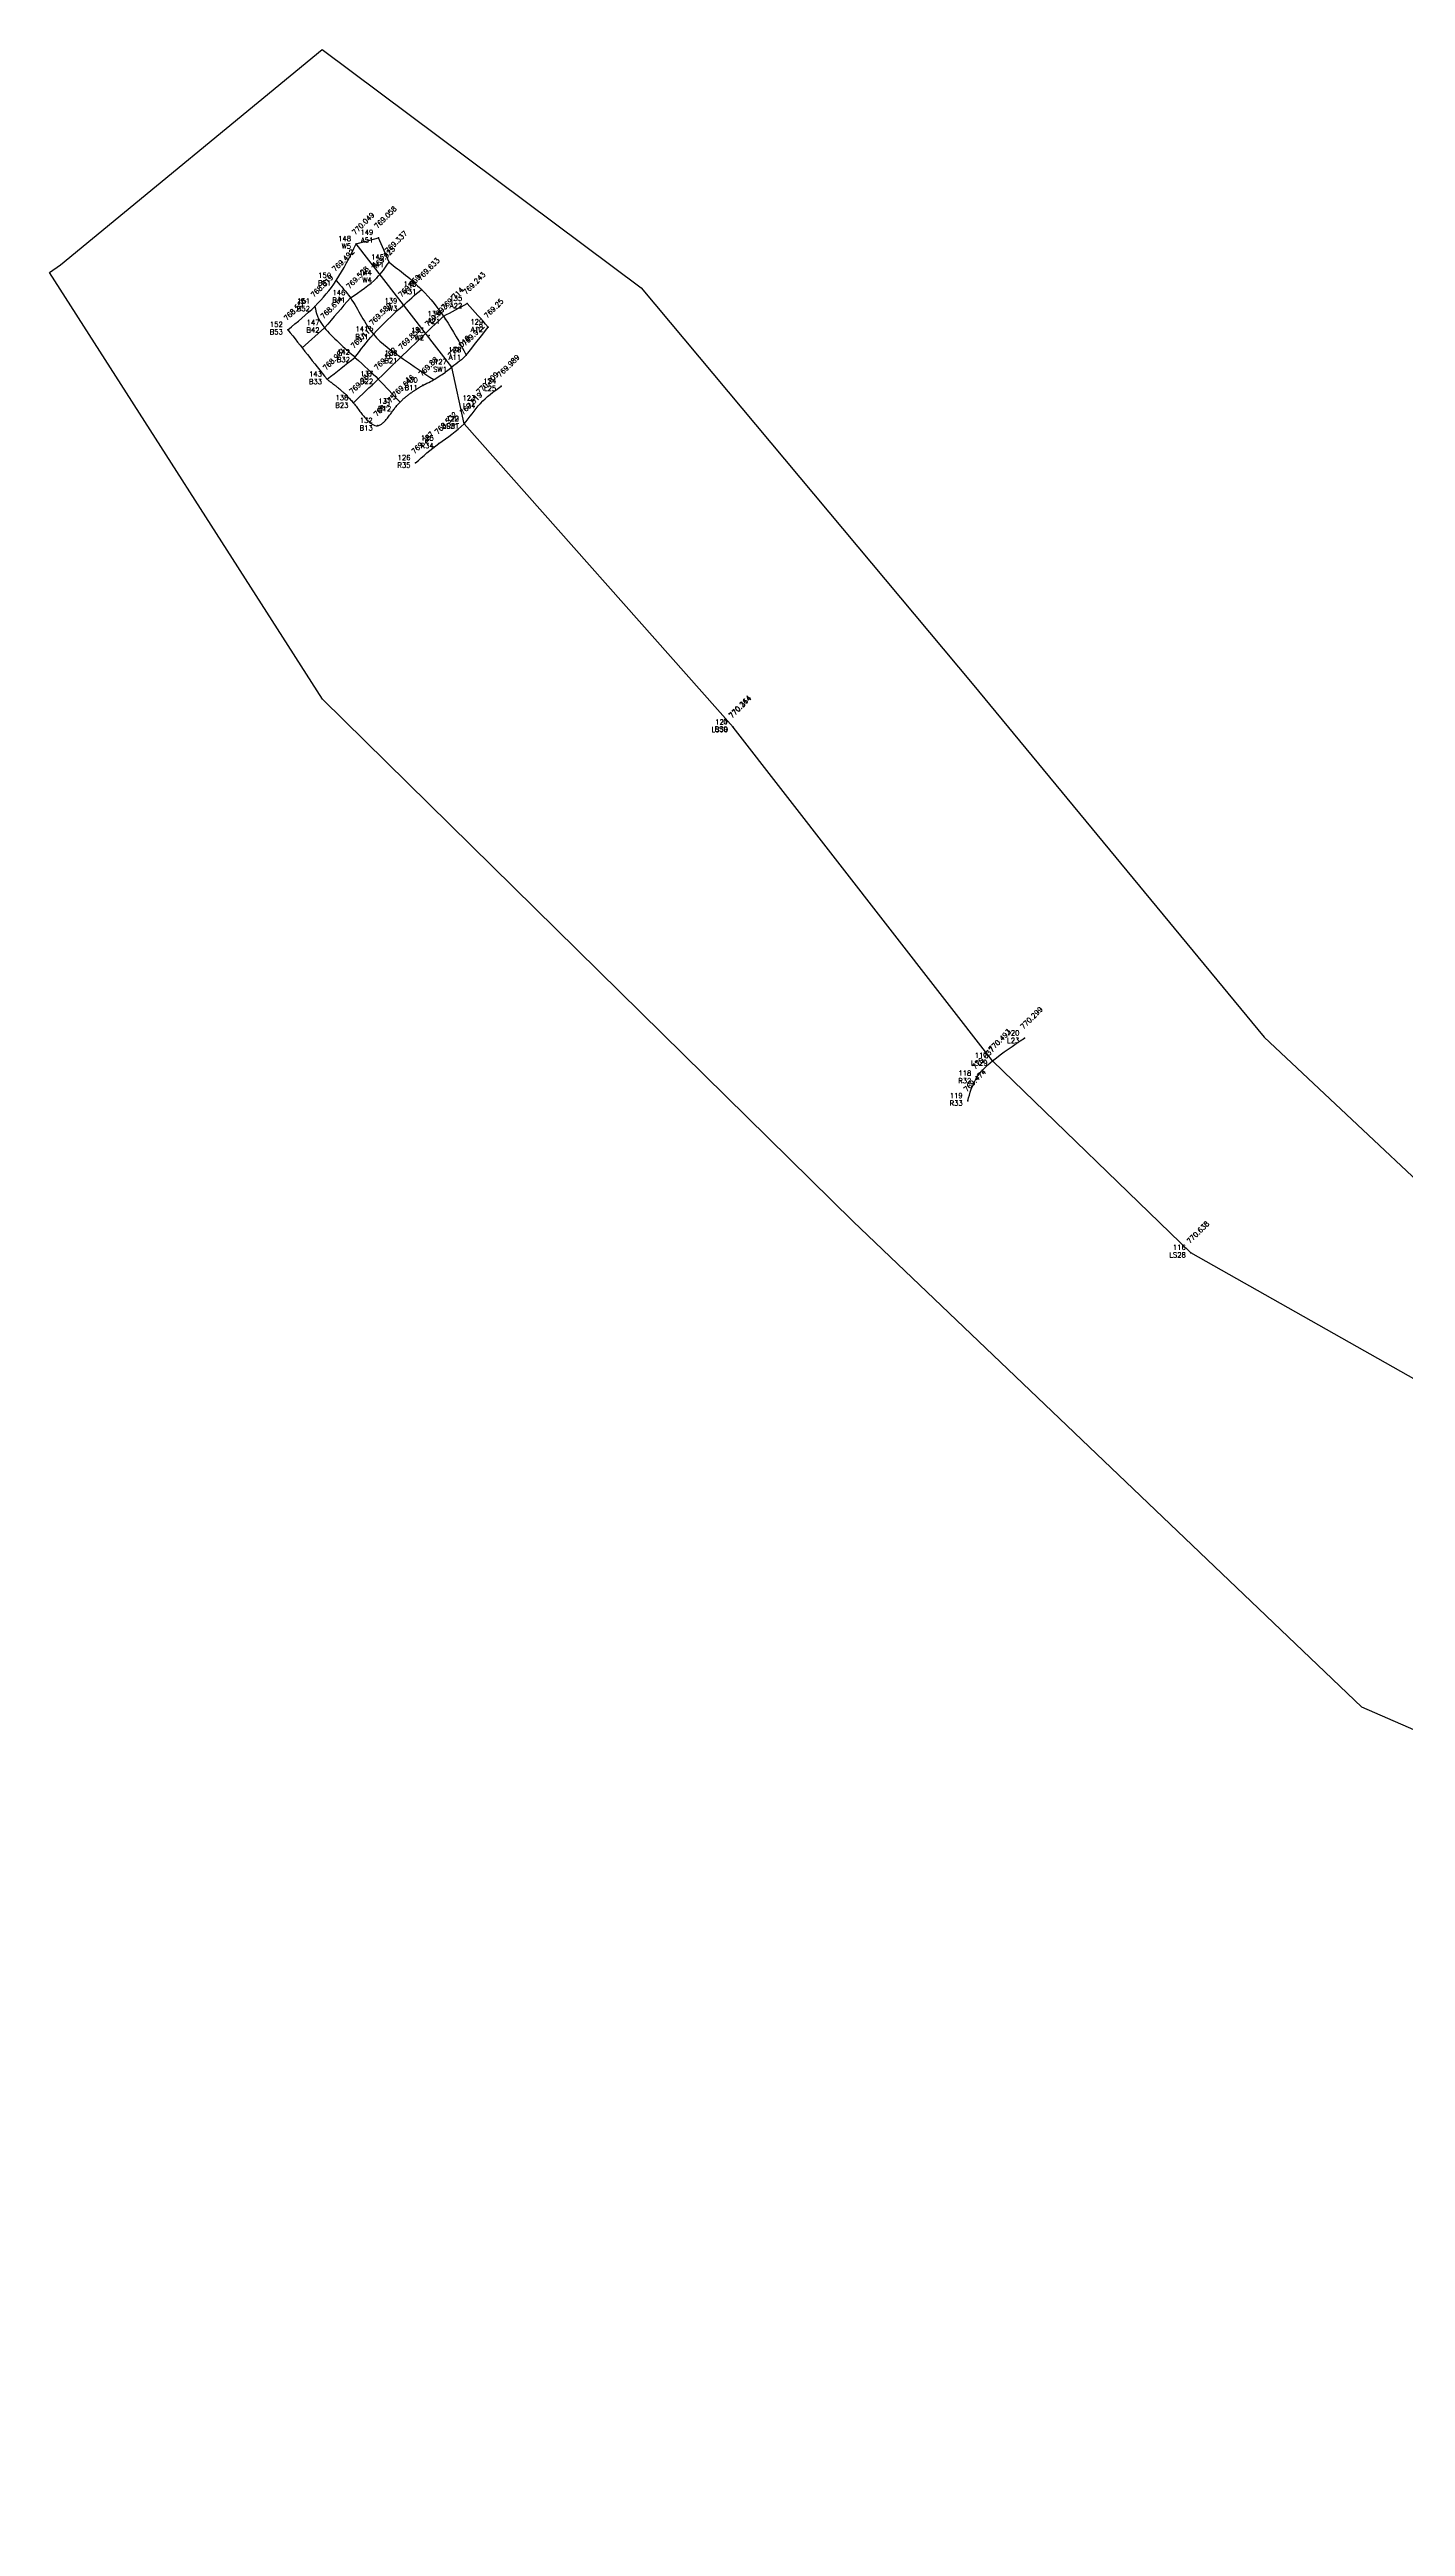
# Model space of a CAD drawing. Header units: millimetres. Extents: x 505 to 14020, y 627 to 6964.
# Drawn here: x 1607 to 1951, y 2873 to 3501 of the extents above; entities that cross this region are included whole.
import ezdxf
from ezdxf.enums import TextEntityAlignment as Align

# ---------------------------------------------------------------- set-up
doc = ezdxf.new("R2010")
doc.units = ezdxf.units.MM
for name, color, linetype in [('Boundary', 6, 'Continuous'), ('Points', 7, 'Continuous'), ('Points-ELV', 6, 'Continuous'), ('Points-NUM', 4, 'Continuous'), ('Points-TXT', 3, 'Continuous')]:
    doc.layers.add(name, color=color, linetype=linetype)
doc.styles.add('romans', font='romans.shx')

# ---------------------------------------------------------------- blocks, each defined once
blk = doc.blocks.new('POINTS')
at = {"layer": 'Points'}
blk.add_line((0, 0), (0, 0), dxfattribs=at)
blk.add_point((0, 0), dxfattribs=at)
at = {"layer": 'Points-ELV', "style": 'romans'}
blk.add_attdef('ELEV', text='', height=1, rotation=45, dxfattribs=at).set_placement((0, 0), align=Align.BOTTOM_LEFT)
at = {"layer": 'Points-NUM', "style": 'romans'}
blk.add_attdef('PTNUM', text='', height=1, dxfattribs=at).set_placement((0, 0), align=Align.BOTTOM_RIGHT)
at = {"layer": 'Points-TXT', "style": 'romans'}
blk.add_attdef('DESC', text='', height=1, dxfattribs=at).set_placement((0, 0), align=Align.BOTTOM_RIGHT)

msp = doc.modelspace()

# ---------------------------------------------------------------- linework, layer by layer
for p, q in [((1684.648, 3451.762, 776.525), (1690.282, 3453.33, -3153.612)), ((1676.64, 3430.482, -3153.612), (1670.975, 3425.396, -3153.612))]:
    msp.add_line(p, q)
at = {"elevation": 774.157}
msp.add_lwpolyline([(2340.613, 2689.548), (2275.285, 2810.481), (2231.204, 2909.811), (2156.515, 3018.975), (2081.005, 3078.883), (1985.78, 3145.323), (1896.255, 3196.008), (1846.003, 3244.678), (1780.216, 3329.216), (1711.994, 3406.14), (1708.947, 3420.533), (1684.648, 3451.762)], dxfattribs=at)
for points in [[(1667.341, 3430.005, 768.915), (1674.216, 3435.92, 770.247), (1679.585, 3442.443, 773.682), (1684.648, 3451.762, 776.525)], [(1692.988, 3447.087, 772.891), (1690.282, 3453.33, -3153.612)], [(1683.204, 3438.079, 773.866), (1689.905, 3443.152, 775.892), (1692.988, 3447.087, 772.891)], [(1674.216, 3435.92, 770.247), (1676.64, 3430.482, -3153.612), (1684.355, 3422.986, 771.773), (1690.254, 3417.492, -3153.612)], [(1683.204, 3438.079, 773.866), (1676.64, 3430.482, -3153.612)], [(1684.355, 3422.986, 771.773), (1689.027, 3428.826, 774.177), (1696.382, 3435.976, 775.555), (1701.19, 3440.228, 774.402)], [(1706.777, 3433.427, -3153.355), (1712.822, 3436.629, -3153.612)], [(1718.145, 3430.654, 772.447), (1712.822, 3436.629, -3153.612)], [(1667.341, 3430.005, 768.915), (1677.264, 3417.42, -3153.612)], [(1712.566, 3423.585, 775.877), (1718.145, 3430.654, 772.447)], [(1677.264, 3417.42, -3153.612), (1684.355, 3422.986, 771.773)], [(1699.71, 3396.234, 772.636), (1705.604, 3401.179, 773.886), (1711.994, 3406.14, 775.351), (1716.144, 3411.315, 776.831), (1721.436, 3415.674, 776.218)], [(1839.68, 3234.491, 773.59), (1841.864, 3240.181, 776.463), (1846.003, 3244.678, 778.791), (1854.062, 3250.374, 777.801)]]:
    msp.add_spline(points, degree=3)
for points, knots in [([(1679.585, 3442.443, 773.682), (1680.851, 3441.036, 773.755), (1684.556, 3436.915, 773.97), (1688.012, 3428.469, 773.818), (1696.389, 3422.746, 775.547), (1701.69, 3419.125, 776.594), (1704.315, 3417.332, 777.101)], [0, 0, 0, 0, 1.1113064, 3.2543349, 5.1493797, 7.0215276, 7.0215276, 7.0215276, 7.0215276]), ([(1692.988, 3447.087, 772.891), (1695.817, 3444.929, 773.513), (1701.196, 3440.825, 774.667), (1707.688, 3432.591, 774.62), (1710.888, 3426.682, 775.444), (1712.566, 3423.585, 775.877)], [769.3381551, 769.3381551, 769.3381551, 769.3381551, 771.4539058, 773.3442738, 775.4276105, 775.4276105, 775.4276105, 775.4276105]), ([(1683.962, 3411.425, -3153.612), (1686.062, 3413.45, -3153.615), (1693.737, 3420.851, -3153.627), (1701.318, 3428.162, -3153.509), (1706.777, 3433.427, -3153.355)], [0, 0, 0, 0, 1.7125341, 6.2604009, 6.2604009, 6.2604009, 6.2604009])]:
    msp.add_open_spline(points, degree=3, knots=knots)
for points in [[(1712.566, 3423.585, 775.877), (1711.546, 3422.497, 776.268), (1710.246, 3421.515, 776.32), (1708.947, 3420.533, 776.372)], [(1690.254, 3417.492, -3153.612), (1692.093, 3415.537, -2682.919), (1693.933, 3413.582, -2212.227), (1695.773, 3411.627, -1741.534)]]:
    msp.add_open_spline(points, degree=3)
msp.add_rational_spline([(1677.264, 3417.42, -3153.612), (1679.494, 3415.78, -3153.612), (1683.817, 3412.603, -3153.612), (1689.855, 3402.577, -3153.612), (1695.056, 3411.956, -3153.612), (1699.209, 3414.486, -3153.612), (1701.528, 3415.898, -3153.612), (1704.194, 3417.118, -3153.612), (1706.681, 3418.671, -3153.612), (1708.947, 3420.533, -3153.612)], [1, 1, 1, 1, 1, 1, 1, 0.994440842266, 0.994440842266, 1], degree=3, knots=[0, 0, 0, 0, 1.7612869, 3.4127892, 4.741415, 6.4209172, 6.4209172, 6.4209172, 6.6793796, 6.6793796, 6.6793796, 6.6793796])
at = {"layer": 'Boundary'}
msp.add_line((1606.928, 3444.504, -3153.612), (1609.741, 3446.469, -3153.612), dxfattribs=at)
for points in [[(1609.741, 3446.469, -3153.612), (1676.03, 3501.026, -3153.612), (1756.941, 3440.624, -3153.612), (1840.777, 3340.279, -3153.612), (1914.864, 3250.65, -3153.612), (1980.178, 3189.273, -3153.612), (2030.87, 3157.124, -3153.612), (2118.605, 3103.541, -3153.612), (2228.837, 3021.461, -3153.612), (2297.076, 2884.095, -3153.612)], [(2407.697, 2399.078, -3153.612), (2250.715, 2708.174, -3153.612), (2144.315, 2942.464, -3153.612), (2046.832, 3034.041, -3153.612), (1939.6, 3080.804, -3153.612), (1810.668, 3203.87, -3153.612), (1676.141, 3336.365, -3153.612), (1606.928, 3444.504, -3153.612)]]:
    msp.add_polyline3d(points, dxfattribs=at)

# ---------------------------------------------------------------- block references
at = {"layer": 'Points', "linetype": 'Continuous'}
ref = msp.add_blockref('POINTS', (1690.282, 3453.33, -3153.612), dxfattribs=dict(at, xscale=5.103748448430278, yscale=5.103748448430278, zscale=5.103748448430278))
ref.add_attrib('PTNUM', '149', dxfattribs={"layer": 'Points-NUM', "height": 1.2759, "style": 'romans'}).set_placement((1689.006, 3453.649, -3153.612), align=Align.BOTTOM_RIGHT)
ref.add_attrib('DESC', 'A51', dxfattribs={"layer": 'Points-TXT', "height": 1.2759, "style": 'romans'}).set_placement((1689.006, 3451.736, -3153.612), align=Align.BOTTOM_RIGHT)
ref.add_attrib('ELEV', '769.058', dxfattribs={"layer": 'Points-ELV', "height": 1.2759, "rotation": 45, "style": 'romans'}).set_placement((1690.282, 3455.244, -3153.612), align=Align.BOTTOM_LEFT)
ref = msp.add_blockref('POINTS', (1684.648, 3451.762, 776.525), dxfattribs=dict(at, xscale=5.103748448430278, yscale=5.103748448430278, zscale=5.103748448430278))
ref.add_attrib('PTNUM', '148', dxfattribs={"layer": 'Points-NUM', "height": 1.2759, "style": 'romans'}).set_placement((1683.372, 3452.081, 776.525), align=Align.BOTTOM_RIGHT)
ref.add_attrib('DESC', 'W5', dxfattribs={"layer": 'Points-TXT', "height": 1.2759, "style": 'romans'}).set_placement((1683.372, 3450.167, 776.525), align=Align.BOTTOM_RIGHT)
ref.add_attrib('ELEV', '770.049', dxfattribs={"layer": 'Points-ELV', "height": 1.2759, "rotation": 45, "style": 'romans'}).set_placement((1684.648, 3453.676, 776.525), align=Align.BOTTOM_LEFT)
ref = msp.add_blockref('POINTS', (1692.988, 3447.087, 772.891), dxfattribs=dict(at, xscale=5.103748448430278, yscale=5.103748448430278, zscale=5.103748448430278))
ref.add_attrib('PTNUM', '145', dxfattribs={"layer": 'Points-NUM', "height": 1.2759, "style": 'romans'}).set_placement((1691.712, 3447.406, 772.891), align=Align.BOTTOM_RIGHT)
ref.add_attrib('DESC', 'A41', dxfattribs={"layer": 'Points-TXT', "height": 1.2759, "style": 'romans'}).set_placement((1691.712, 3445.492, 772.891), align=Align.BOTTOM_RIGHT)
ref.add_attrib('ELEV', '769.337', dxfattribs={"layer": 'Points-ELV', "height": 1.2759, "rotation": 45, "style": 'romans'}).set_placement((1692.988, 3449.001, 772.891), align=Align.BOTTOM_LEFT)
ref = msp.add_blockref('POINTS', (1679.585, 3442.443, 773.682), dxfattribs=dict(at, xscale=5.103748448430278, yscale=5.103748448430278, zscale=5.103748448430278))
ref.add_attrib('PTNUM', '150', dxfattribs={"layer": 'Points-NUM', "height": 1.2759, "style": 'romans'}).set_placement((1678.31, 3442.762, 773.682), align=Align.BOTTOM_RIGHT)
ref.add_attrib('DESC', 'B51', dxfattribs={"layer": 'Points-TXT', "height": 1.2759, "style": 'romans'}).set_placement((1678.31, 3440.848, 773.682), align=Align.BOTTOM_RIGHT)
ref.add_attrib('ELEV', '769.492', dxfattribs={"layer": 'Points-ELV', "height": 1.2759, "rotation": 45, "style": 'romans'}).set_placement((1679.585, 3444.357, 773.682), align=Align.BOTTOM_LEFT)
ref = msp.add_blockref('POINTS', (1689.905, 3443.152, 775.892), dxfattribs=dict(at, xscale=5.103748448430278, yscale=5.103748448430278, zscale=5.103748448430278))
ref.add_attrib('PTNUM', '144', dxfattribs={"layer": 'Points-NUM', "height": 1.2759, "style": 'romans'}).set_placement((1688.629, 3443.471, 775.892), align=Align.BOTTOM_RIGHT)
ref.add_attrib('DESC', 'W4', dxfattribs={"layer": 'Points-TXT', "height": 1.2759, "style": 'romans'}).set_placement((1688.629, 3441.557, 775.892), align=Align.BOTTOM_RIGHT)
ref.add_attrib('ELEV', '769.925', dxfattribs={"layer": 'Points-ELV', "height": 1.2759, "rotation": 45, "style": 'romans'}).set_placement((1689.905, 3445.066, 775.892), align=Align.BOTTOM_LEFT)
ref = msp.add_blockref('POINTS', (1701.19, 3440.228, 774.402), dxfattribs=dict(at, xscale=5.103748448430278, yscale=5.103748448430278, zscale=5.103748448430278))
ref.add_attrib('PTNUM', '140', dxfattribs={"layer": 'Points-NUM', "height": 1.2759, "style": 'romans'}).set_placement((1699.914, 3440.547, 774.402), align=Align.BOTTOM_RIGHT)
ref.add_attrib('DESC', 'A31', dxfattribs={"layer": 'Points-TXT', "height": 1.2759, "style": 'romans'}).set_placement((1699.914, 3438.633, 774.402), align=Align.BOTTOM_RIGHT)
ref.add_attrib('ELEV', '769.633', dxfattribs={"layer": 'Points-ELV', "height": 1.2759, "rotation": 45, "style": 'romans'}).set_placement((1701.19, 3442.142, 774.402), align=Align.BOTTOM_LEFT)
ref = msp.add_blockref('POINTS', (1674.216, 3435.92, 770.247), dxfattribs=dict(at, xscale=5.103748448430278, yscale=5.103748448430278, zscale=5.103748448430278))
ref.add_attrib('PTNUM', '151', dxfattribs={"layer": 'Points-NUM', "height": 1.2759, "style": 'romans'}).set_placement((1672.94, 3436.239, 770.247), align=Align.BOTTOM_RIGHT)
ref.add_attrib('DESC', 'B52', dxfattribs={"layer": 'Points-TXT', "height": 1.2759, "style": 'romans'}).set_placement((1672.94, 3434.325, 770.247), align=Align.BOTTOM_RIGHT)
ref.add_attrib('ELEV', '768.819', dxfattribs={"layer": 'Points-ELV', "height": 1.2759, "rotation": 45, "style": 'romans'}).set_placement((1674.216, 3437.834, 770.247), align=Align.BOTTOM_LEFT)
ref = msp.add_blockref('POINTS', (1683.204, 3438.079, 773.866), dxfattribs=dict(at, xscale=5.103748448430278, yscale=5.103748448430278, zscale=5.103748448430278))
ref.add_attrib('PTNUM', '146', dxfattribs={"layer": 'Points-NUM', "height": 1.2759, "style": 'romans'}).set_placement((1681.928, 3438.398, 773.866), align=Align.BOTTOM_RIGHT)
ref.add_attrib('DESC', 'B41', dxfattribs={"layer": 'Points-TXT', "height": 1.2759, "style": 'romans'}).set_placement((1681.928, 3436.484, 773.866), align=Align.BOTTOM_RIGHT)
ref.add_attrib('ELEV', '769.528', dxfattribs={"layer": 'Points-ELV', "height": 1.2759, "rotation": 45, "style": 'romans'}).set_placement((1683.204, 3439.993, 773.866), align=Align.BOTTOM_LEFT)
ref = msp.add_blockref('POINTS', (1696.382, 3435.976, 775.555), dxfattribs=dict(at, xscale=5.103748448430278, yscale=5.103748448430278, zscale=5.103748448430278))
ref.add_attrib('PTNUM', '139', dxfattribs={"layer": 'Points-NUM', "height": 1.2759, "style": 'romans'}).set_placement((1695.106, 3436.295, 775.555), align=Align.BOTTOM_RIGHT)
ref.add_attrib('DESC', 'W3', dxfattribs={"layer": 'Points-TXT', "height": 1.2759, "style": 'romans'}).set_placement((1695.106, 3434.382, 775.555), align=Align.BOTTOM_RIGHT)
ref.add_attrib('ELEV', '769.859', dxfattribs={"layer": 'Points-ELV', "height": 1.2759, "rotation": 45, "style": 'romans'}).set_placement((1696.382, 3437.89, 775.555), align=Align.BOTTOM_LEFT)
ref = msp.add_blockref('POINTS', (1712.822, 3436.629, -3153.612), dxfattribs=dict(at, xscale=5.103748448430278, yscale=5.103748448430278, zscale=5.103748448430278))
ref.add_attrib('PTNUM', '135', dxfattribs={"layer": 'Points-NUM', "height": 1.2759, "style": 'romans'}).set_placement((1711.546, 3436.948, -3153.612), align=Align.BOTTOM_RIGHT)
ref.add_attrib('DESC', 'A22', dxfattribs={"layer": 'Points-TXT', "height": 1.2759, "style": 'romans'}).set_placement((1711.546, 3435.034, -3153.612), align=Align.BOTTOM_RIGHT)
ref.add_attrib('ELEV', '769.243', dxfattribs={"layer": 'Points-ELV', "height": 1.2759, "rotation": 45, "style": 'romans'}).set_placement((1712.822, 3438.543, -3153.612), align=Align.BOTTOM_LEFT)
ref = msp.add_blockref('POINTS', (1667.341, 3430.005, 768.915), dxfattribs=dict(at, xscale=5.103748448430278, yscale=5.103748448430278, zscale=5.103748448430278))
ref.add_attrib('PTNUM', '152', dxfattribs={"layer": 'Points-NUM', "height": 1.2759, "style": 'romans'}).set_placement((1666.065, 3430.324, 768.915), align=Align.BOTTOM_RIGHT)
ref.add_attrib('DESC', 'B53', dxfattribs={"layer": 'Points-TXT', "height": 1.2759, "style": 'romans'}).set_placement((1666.065, 3428.41, 768.915), align=Align.BOTTOM_RIGHT)
ref.add_attrib('ELEV', '768.558', dxfattribs={"layer": 'Points-ELV', "height": 1.2759, "rotation": 45, "style": 'romans'}).set_placement((1667.341, 3431.919, 768.915), align=Align.BOTTOM_LEFT)
ref = msp.add_blockref('POINTS', (1676.64, 3430.482, -3153.612), dxfattribs=dict(at, xscale=5.103748448430278, yscale=5.103748448430278, zscale=5.103748448430278))
ref.add_attrib('PTNUM', '147', dxfattribs={"layer": 'Points-NUM', "height": 1.2759, "style": 'romans'}).set_placement((1675.364, 3430.801, -3153.612), align=Align.BOTTOM_RIGHT)
ref.add_attrib('DESC', 'B42', dxfattribs={"layer": 'Points-TXT', "height": 1.2759, "style": 'romans'}).set_placement((1675.364, 3428.887, -3153.612), align=Align.BOTTOM_RIGHT)
ref.add_attrib('ELEV', '768.614', dxfattribs={"layer": 'Points-ELV', "height": 1.2759, "rotation": 45, "style": 'romans'}).set_placement((1676.64, 3432.396, -3153.612), align=Align.BOTTOM_LEFT)
ref = msp.add_blockref('POINTS', (1689.027, 3428.826, 774.177), dxfattribs=dict(at, xscale=5.103748448430278, yscale=5.103748448430278, zscale=5.103748448430278))
ref.add_attrib('PTNUM', '141', dxfattribs={"layer": 'Points-NUM', "height": 1.2759, "style": 'romans'}).set_placement((1687.751, 3429.145, 774.177), align=Align.BOTTOM_RIGHT)
ref.add_attrib('DESC', 'B31', dxfattribs={"layer": 'Points-TXT', "height": 1.2759, "style": 'romans'}).set_placement((1687.751, 3427.231, 774.177), align=Align.BOTTOM_RIGHT)
ref.add_attrib('ELEV', '769.589', dxfattribs={"layer": 'Points-ELV', "height": 1.2759, "rotation": 45, "style": 'romans'}).set_placement((1689.027, 3430.74, 774.177), align=Align.BOTTOM_LEFT)
ref = msp.add_blockref('POINTS', (1703.139, 3428.52, 776.239), dxfattribs=dict(at, xscale=5.103748448430278, yscale=5.103748448430278, zscale=5.103748448430278))
ref.add_attrib('PTNUM', '133', dxfattribs={"layer": 'Points-NUM', "height": 1.2759, "style": 'romans'}).set_placement((1701.863, 3428.839, 776.239), align=Align.BOTTOM_RIGHT)
ref.add_attrib('DESC', 'W2', dxfattribs={"layer": 'Points-TXT', "height": 1.2759, "style": 'romans'}).set_placement((1701.863, 3426.925, 776.239), align=Align.BOTTOM_RIGHT)
ref.add_attrib('ELEV', '769.993', dxfattribs={"layer": 'Points-ELV', "height": 1.2759, "rotation": 45, "style": 'romans'}).set_placement((1703.139, 3430.434, 776.239), align=Align.BOTTOM_LEFT)
ref = msp.add_blockref('POINTS', (1707.248, 3432.731, 774.815), dxfattribs=dict(at, xscale=5.103748448430278, yscale=5.103748448430278, zscale=5.103748448430278))
ref.add_attrib('PTNUM', '134', dxfattribs={"layer": 'Points-NUM', "height": 1.2759, "style": 'romans'}).set_placement((1705.972, 3433.049, 774.815), align=Align.BOTTOM_RIGHT)
ref.add_attrib('DESC', 'A21', dxfattribs={"layer": 'Points-TXT', "height": 1.2759, "style": 'romans'}).set_placement((1705.972, 3431.136, 774.815), align=Align.BOTTOM_RIGHT)
ref.add_attrib('ELEV', '769.714', dxfattribs={"layer": 'Points-ELV', "height": 1.2759, "rotation": 45, "style": 'romans'}).set_placement((1707.248, 3434.644, 774.815), align=Align.BOTTOM_LEFT)
ref = msp.add_blockref('POINTS', (1718.145, 3430.654, 772.447), dxfattribs=dict(at, xscale=5.103748448430278, yscale=5.103748448430278, zscale=5.103748448430278))
ref.add_attrib('PTNUM', '129', dxfattribs={"layer": 'Points-NUM', "height": 1.2759, "style": 'romans'}).set_placement((1716.869, 3430.973, 772.447), align=Align.BOTTOM_RIGHT)
ref.add_attrib('DESC', 'A12', dxfattribs={"layer": 'Points-TXT', "height": 1.2759, "style": 'romans'}).set_placement((1716.869, 3429.059, 772.447), align=Align.BOTTOM_RIGHT)
ref.add_attrib('ELEV', '769.25', dxfattribs={"layer": 'Points-ELV', "height": 1.2759, "rotation": 45, "style": 'romans'}).set_placement((1718.145, 3432.568, 772.447), align=Align.BOTTOM_LEFT)
ref = msp.add_blockref('POINTS', (1684.355, 3422.986, 771.773), dxfattribs=dict(at, xscale=5.103748448430278, yscale=5.103748448430278, zscale=5.103748448430278))
ref.add_attrib('PTNUM', '142', dxfattribs={"layer": 'Points-NUM', "height": 1.2759, "style": 'romans'}).set_placement((1683.079, 3423.304, 771.773), align=Align.BOTTOM_RIGHT)
ref.add_attrib('DESC', 'B32', dxfattribs={"layer": 'Points-TXT', "height": 1.2759, "style": 'romans'}).set_placement((1683.079, 3421.391, 771.773), align=Align.BOTTOM_RIGHT)
ref.add_attrib('ELEV', '769.118', dxfattribs={"layer": 'Points-ELV', "height": 1.2759, "rotation": 45, "style": 'romans'}).set_placement((1684.355, 3424.899, 771.773), align=Align.BOTTOM_LEFT)
ref = msp.add_blockref('POINTS', (1696.412, 3422.731, 775.54), dxfattribs=dict(at, xscale=5.103748448430278, yscale=5.103748448430278, zscale=5.103748448430278))
ref.add_attrib('PTNUM', '136', dxfattribs={"layer": 'Points-NUM', "height": 1.2759, "style": 'romans'}).set_placement((1695.136, 3423.05, 775.54), align=Align.BOTTOM_RIGHT)
ref.add_attrib('DESC', 'B21', dxfattribs={"layer": 'Points-TXT', "height": 1.2759, "style": 'romans'}).set_placement((1695.136, 3421.136, 775.54), align=Align.BOTTOM_RIGHT)
ref.add_attrib('ELEV', '769.856', dxfattribs={"layer": 'Points-ELV', "height": 1.2759, "rotation": 45, "style": 'romans'}).set_placement((1696.412, 3424.645, 775.54), align=Align.BOTTOM_LEFT)
ref = msp.add_blockref('POINTS', (1712.566, 3423.585, 775.877), dxfattribs=dict(at, xscale=5.103748448430278, yscale=5.103748448430278, zscale=5.103748448430278))
ref.add_attrib('PTNUM', '128', dxfattribs={"layer": 'Points-NUM', "height": 1.2759, "style": 'romans'}).set_placement((1711.29, 3423.904, 775.877), align=Align.BOTTOM_RIGHT)
ref.add_attrib('DESC', 'A11', dxfattribs={"layer": 'Points-TXT', "height": 1.2759, "style": 'romans'}).set_placement((1711.29, 3421.99, 775.877), align=Align.BOTTOM_RIGHT)
ref.add_attrib('ELEV', '769.922', dxfattribs={"layer": 'Points-ELV', "height": 1.2759, "rotation": 45, "style": 'romans'}).set_placement((1712.566, 3425.498, 775.877), align=Align.BOTTOM_LEFT)
ref = msp.add_blockref('POINTS', (1677.264, 3417.42, -3153.612), dxfattribs=dict(at, xscale=5.103748448430278, yscale=5.103748448430278, zscale=5.103748448430278))
ref.add_attrib('PTNUM', '143', dxfattribs={"layer": 'Points-NUM', "height": 1.2759, "style": 'romans'}).set_placement((1675.988, 3417.739, -3153.612), align=Align.BOTTOM_RIGHT)
ref.add_attrib('DESC', 'B33', dxfattribs={"layer": 'Points-TXT', "height": 1.2759, "style": 'romans'}).set_placement((1675.988, 3415.825, -3153.612), align=Align.BOTTOM_RIGHT)
ref.add_attrib('ELEV', '768.901', dxfattribs={"layer": 'Points-ELV', "height": 1.2759, "rotation": 45, "style": 'romans'}).set_placement((1677.264, 3419.334, -3153.612), align=Align.BOTTOM_LEFT)
ref = msp.add_blockref('POINTS', (1690.254, 3417.492, -3153.612), dxfattribs=dict(at, xscale=5.103748448430278, yscale=5.103748448430278, zscale=5.103748448430278))
ref.add_attrib('PTNUM', '137', dxfattribs={"layer": 'Points-NUM', "height": 1.2759, "style": 'romans'}).set_placement((1688.978, 3417.811, -3153.612), align=Align.BOTTOM_RIGHT)
ref.add_attrib('DESC', 'B22', dxfattribs={"layer": 'Points-TXT', "height": 1.2759, "style": 'romans'}).set_placement((1688.978, 3415.897, -3153.612), align=Align.BOTTOM_RIGHT)
ref.add_attrib('ELEV', '769.562', dxfattribs={"layer": 'Points-ELV', "height": 1.2759, "rotation": 45, "style": 'romans'}).set_placement((1690.254, 3419.406, -3153.612), align=Align.BOTTOM_LEFT)
ref = msp.add_blockref('POINTS', (1701.528, 3415.898, -3153.612), dxfattribs=dict(at, xscale=5.103748448430278, yscale=5.103748448430278, zscale=5.103748448430278))
ref.add_attrib('PTNUM', '130', dxfattribs={"layer": 'Points-NUM', "height": 1.2759, "style": 'romans'}).set_placement((1700.252, 3416.217, -3153.612), align=Align.BOTTOM_RIGHT)
ref.add_attrib('DESC', 'B11', dxfattribs={"layer": 'Points-TXT', "height": 1.2759, "style": 'romans'}).set_placement((1700.252, 3414.303, -3153.612), align=Align.BOTTOM_RIGHT)
ref.add_attrib('ELEV', '769.88', dxfattribs={"layer": 'Points-ELV', "height": 1.2759, "rotation": 45, "style": 'romans'}).set_placement((1701.528, 3417.812, -3153.612), align=Align.BOTTOM_LEFT)
ref = msp.add_blockref('POINTS', (1708.947, 3420.533, 776.372), dxfattribs=dict(at, xscale=5.103748448430278, yscale=5.103748448430278, zscale=5.103748448430278))
ref.add_attrib('PTNUM', '127', dxfattribs={"layer": 'Points-NUM', "height": 1.2759, "style": 'romans'}).set_placement((1707.671, 3420.852, 776.372), align=Align.BOTTOM_RIGHT)
ref.add_attrib('DESC', 'SW1', dxfattribs={"layer": 'Points-TXT', "height": 1.2759, "style": 'romans'}).set_placement((1707.671, 3418.938, 776.372), align=Align.BOTTOM_RIGHT)
ref.add_attrib('ELEV', '770.019', dxfattribs={"layer": 'Points-ELV', "height": 1.2759, "rotation": 45, "style": 'romans'}).set_placement((1708.947, 3422.446, 776.372), align=Align.BOTTOM_LEFT)
ref = msp.add_blockref('POINTS', (1721.436, 3415.674, 776.218), dxfattribs=dict(at, xscale=5.103748448430278, yscale=5.103748448430278, zscale=5.103748448430278))
ref.add_attrib('PTNUM', '124', dxfattribs={"layer": 'Points-NUM', "height": 1.2759, "style": 'romans'}).set_placement((1720.16, 3415.993, 776.218), align=Align.BOTTOM_RIGHT)
ref.add_attrib('DESC', 'L25', dxfattribs={"layer": 'Points-TXT', "height": 1.2759, "style": 'romans'}).set_placement((1720.16, 3414.079, 776.218), align=Align.BOTTOM_RIGHT)
ref.add_attrib('ELEV', '769.989', dxfattribs={"layer": 'Points-ELV', "height": 1.2759, "rotation": 45, "style": 'romans'}).set_placement((1721.436, 3417.588, 776.218), align=Align.BOTTOM_LEFT)
ref = msp.add_blockref('POINTS', (1683.962, 3411.425, -3153.612), dxfattribs=dict(at, xscale=5.103748448430278, yscale=5.103748448430278, zscale=5.103748448430278))
ref.add_attrib('PTNUM', '138', dxfattribs={"layer": 'Points-NUM', "height": 1.2759, "style": 'romans'}).set_placement((1682.686, 3411.744, -3153.612), align=Align.BOTTOM_RIGHT)
ref.add_attrib('DESC', 'B23', dxfattribs={"layer": 'Points-TXT', "height": 1.2759, "style": 'romans'}).set_placement((1682.686, 3409.83, -3153.612), align=Align.BOTTOM_RIGHT)
ref.add_attrib('ELEV', '769.266', dxfattribs={"layer": 'Points-ELV', "height": 1.2759, "rotation": 45, "style": 'romans'}).set_placement((1683.962, 3413.339, -3153.612), align=Align.BOTTOM_LEFT)
ref = msp.add_blockref('POINTS', (1694.82, 3410.562, -3153.612), dxfattribs=dict(at, xscale=5.103748448430278, yscale=5.103748448430278, zscale=5.103748448430278))
ref.add_attrib('PTNUM', '131', dxfattribs={"layer": 'Points-NUM', "height": 1.2759, "style": 'romans'}).set_placement((1693.544, 3410.881, -3153.612), align=Align.BOTTOM_RIGHT)
ref.add_attrib('DESC', 'B12', dxfattribs={"layer": 'Points-TXT', "height": 1.2759, "style": 'romans'}).set_placement((1693.544, 3408.967, -3153.612), align=Align.BOTTOM_RIGHT)
ref.add_attrib('ELEV', '769.646', dxfattribs={"layer": 'Points-ELV', "height": 1.2759, "rotation": 45, "style": 'romans'}).set_placement((1694.82, 3412.476, -3153.612), align=Align.BOTTOM_LEFT)
ref = msp.add_blockref('POINTS', (1716.144, 3411.315, 776.831), dxfattribs=dict(at, xscale=5.103748448430278, yscale=5.103748448430278, zscale=5.103748448430278))
ref.add_attrib('PTNUM', '123', dxfattribs={"layer": 'Points-NUM', "height": 1.2759, "style": 'romans'}).set_placement((1714.868, 3411.634, 776.831), align=Align.BOTTOM_RIGHT)
ref.add_attrib('DESC', 'L24', dxfattribs={"layer": 'Points-TXT', "height": 1.2759, "style": 'romans'}).set_placement((1714.868, 3409.72, 776.831), align=Align.BOTTOM_RIGHT)
ref.add_attrib('ELEV', '770.109', dxfattribs={"layer": 'Points-ELV', "height": 1.2759, "rotation": 45, "style": 'romans'}).set_placement((1716.144, 3413.229, 776.831), align=Align.BOTTOM_LEFT)
ref = msp.add_blockref('POINTS', (1690.122, 3405.672, -3153.612), dxfattribs=dict(at, xscale=5.103748448430278, yscale=5.103748448430278, zscale=5.103748448430278))
ref.add_attrib('PTNUM', '132', dxfattribs={"layer": 'Points-NUM', "height": 1.2759, "style": 'romans'}).set_placement((1688.846, 3405.991, -3153.612), align=Align.BOTTOM_RIGHT)
ref.add_attrib('DESC', 'B13', dxfattribs={"layer": 'Points-TXT', "height": 1.2759, "style": 'romans'}).set_placement((1688.846, 3404.077, -3153.612), align=Align.BOTTOM_RIGHT)
ref.add_attrib('ELEV', '769.375', dxfattribs={"layer": 'Points-ELV', "height": 1.2759, "rotation": 45, "style": 'romans'}).set_placement((1690.122, 3407.586, -3153.612), align=Align.BOTTOM_LEFT)
ref = msp.add_blockref('POINTS', (1711.994, 3406.14, 775.351), dxfattribs=dict(at, xscale=5.103748448430278, yscale=5.103748448430278, zscale=5.103748448430278))
ref.add_attrib('PTNUM', '122', dxfattribs={"layer": 'Points-NUM', "height": 1.2759, "style": 'romans'}).set_placement((1710.718, 3406.459, 775.351), align=Align.BOTTOM_RIGHT)
ref.add_attrib('DESC', 'LS31', dxfattribs={"layer": 'Points-TXT', "height": 1.2759, "style": 'romans'}).set_placement((1710.718, 3404.545, 775.351), align=Align.BOTTOM_RIGHT)
ref.add_attrib('ELEV', '769.819', dxfattribs={"layer": 'Points-ELV', "height": 1.2759, "rotation": 45, "style": 'romans'}).set_placement((1711.994, 3408.054, 775.351), align=Align.BOTTOM_LEFT)
ref = msp.add_blockref('POINTS', (1711.994, 3406.14, 775.351), dxfattribs=dict(at, xscale=5.103748448430278, yscale=5.103748448430278, zscale=5.103748448430278))
ref.add_attrib('PTNUM', '0', dxfattribs={"layer": 'Points-NUM', "height": 1.276, "style": 'romans'}).set_placement((1710.718, 3406.459, 775.351), align=Align.BOTTOM_RIGHT)
ref.add_attrib('DESC', 'PRT', dxfattribs={"layer": 'Points-TXT', "height": 1.2759, "style": 'romans'}).set_placement((1710.718, 3404.545, 775.351), align=Align.BOTTOM_RIGHT)
ref.add_attrib('ELEV', '769.819', dxfattribs={"layer": 'Points-ELV', "height": 1.2759, "rotation": 45, "style": 'romans'}).set_placement((1711.994, 3408.054, 775.351), align=Align.BOTTOM_LEFT)
ref = msp.add_blockref('POINTS', (1699.71, 3396.234, 772.636), dxfattribs=dict(at, xscale=5.103748448430278, yscale=5.103748448430278, zscale=5.103748448430278))
ref.add_attrib('PTNUM', '126', dxfattribs={"layer": 'Points-NUM', "height": 1.2759, "style": 'romans'}).set_placement((1698.434, 3396.553, 772.636), align=Align.BOTTOM_RIGHT)
ref.add_attrib('DESC', 'R35', dxfattribs={"layer": 'Points-TXT', "height": 1.2759, "style": 'romans'}).set_placement((1698.434, 3394.639, 772.636), align=Align.BOTTOM_RIGHT)
ref.add_attrib('ELEV', '769.287', dxfattribs={"layer": 'Points-ELV', "height": 1.2759, "rotation": 45, "style": 'romans'}).set_placement((1699.71, 3398.148, 772.636), align=Align.BOTTOM_LEFT)
ref = msp.add_blockref('POINTS', (1705.604, 3401.179, 773.886), dxfattribs=dict(at, xscale=5.103748448430278, yscale=5.103748448430278, zscale=5.103748448430278))
ref.add_attrib('PTNUM', '125', dxfattribs={"layer": 'Points-NUM', "height": 1.2759, "style": 'romans'}).set_placement((1704.328, 3401.498, 773.886), align=Align.BOTTOM_RIGHT)
ref.add_attrib('DESC', 'R34', dxfattribs={"layer": 'Points-TXT', "height": 1.2759, "style": 'romans'}).set_placement((1704.328, 3399.584, 773.886), align=Align.BOTTOM_RIGHT)
ref.add_attrib('ELEV', '769.532', dxfattribs={"layer": 'Points-ELV', "height": 1.2759, "rotation": 45, "style": 'romans'}).set_placement((1705.604, 3403.093, 773.886), align=Align.BOTTOM_LEFT)
ref = msp.add_blockref('POINTS', (1780.216, 3329.216, 777.877), dxfattribs=dict(at, xscale=5.103748448430278, yscale=5.103748448430278, zscale=5.103748448430278))
ref.add_attrib('PTNUM', '121', dxfattribs={"layer": 'Points-NUM', "height": 1.2759, "style": 'romans'}).set_placement((1778.94, 3329.535, 777.877), align=Align.BOTTOM_RIGHT)
ref.add_attrib('DESC', 'LS30', dxfattribs={"layer": 'Points-TXT', "height": 1.2759, "style": 'romans'}).set_placement((1778.94, 3327.621, 777.877), align=Align.BOTTOM_RIGHT)
ref.add_attrib('ELEV', '770.314', dxfattribs={"layer": 'Points-ELV', "height": 1.2759, "rotation": 45, "style": 'romans'}).set_placement((1780.216, 3331.13, 777.877), align=Align.BOTTOM_LEFT)
ref = msp.add_blockref('POINTS', (1780.134, 3329.308, 777.622), dxfattribs=dict(at, xscale=5.103748448430278, yscale=5.103748448430278, zscale=5.103748448430278))
ref.add_attrib('PTNUM', '0', dxfattribs={"layer": 'Points-NUM', "height": 1.276, "style": 'romans'}).set_placement((1778.858, 3329.627, 777.622), align=Align.BOTTOM_RIGHT)
ref.add_attrib('DESC', 'BS9', dxfattribs={"layer": 'Points-TXT', "height": 1.2759, "style": 'romans'}).set_placement((1778.858, 3327.713, 777.622), align=Align.BOTTOM_RIGHT)
ref.add_attrib('ELEV', '770.264', dxfattribs={"layer": 'Points-ELV', "height": 1.2759, "rotation": 45, "style": 'romans'}).set_placement((1780.134, 3331.222, 777.622), align=Align.BOTTOM_LEFT)
ref = msp.add_blockref('POINTS', (1854.062, 3250.374, 777.801), dxfattribs=dict(at, xscale=5.103748448430278, yscale=5.103748448430278, zscale=5.103748448430278))
ref.add_attrib('PTNUM', '120', dxfattribs={"layer": 'Points-NUM', "height": 1.2759, "style": 'romans'}).set_placement((1852.786, 3250.693, 777.801), align=Align.BOTTOM_RIGHT)
ref.add_attrib('DESC', 'L23', dxfattribs={"layer": 'Points-TXT', "height": 1.2759, "style": 'romans'}).set_placement((1852.786, 3248.779, 777.801), align=Align.BOTTOM_RIGHT)
ref.add_attrib('ELEV', '770.299', dxfattribs={"layer": 'Points-ELV', "height": 1.2759, "rotation": 45, "style": 'romans'}).set_placement((1854.062, 3252.287, 777.801), align=Align.BOTTOM_LEFT)
ref = msp.add_blockref('POINTS', (1841.864, 3240.181, 776.463), dxfattribs=dict(at, xscale=5.103748448430278, yscale=5.103748448430278, zscale=5.103748448430278))
ref.add_attrib('PTNUM', '118', dxfattribs={"layer": 'Points-NUM', "height": 1.2759, "style": 'romans'}).set_placement((1840.588, 3240.5, 776.463), align=Align.BOTTOM_RIGHT)
ref.add_attrib('DESC', 'R32', dxfattribs={"layer": 'Points-TXT', "height": 1.2759, "style": 'romans'}).set_placement((1840.588, 3238.586, 776.463), align=Align.BOTTOM_RIGHT)
ref.add_attrib('ELEV', '770.037', dxfattribs={"layer": 'Points-ELV', "height": 1.2759, "rotation": 45, "style": 'romans'}).set_placement((1841.864, 3242.095, 776.463), align=Align.BOTTOM_LEFT)
ref = msp.add_blockref('POINTS', (1846.003, 3244.678, 778.791), dxfattribs=dict(at, xscale=5.103748448430278, yscale=5.103748448430278, zscale=5.103748448430278))
ref.add_attrib('PTNUM', '117', dxfattribs={"layer": 'Points-NUM', "height": 1.2759, "style": 'romans'}).set_placement((1844.727, 3244.997, 778.791), align=Align.BOTTOM_RIGHT)
ref.add_attrib('DESC', 'LS29', dxfattribs={"layer": 'Points-TXT', "height": 1.2759, "style": 'romans'}).set_placement((1844.727, 3243.083, 778.791), align=Align.BOTTOM_RIGHT)
ref.add_attrib('ELEV', '770.493', dxfattribs={"layer": 'Points-ELV', "height": 1.2759, "rotation": 45, "style": 'romans'}).set_placement((1846.003, 3246.592, 778.791), align=Align.BOTTOM_LEFT)
ref = msp.add_blockref('POINTS', (1839.68, 3234.491, 773.59), dxfattribs=dict(at, xscale=5.103748448430278, yscale=5.103748448430278, zscale=5.103748448430278))
ref.add_attrib('PTNUM', '119', dxfattribs={"layer": 'Points-NUM', "height": 1.2759, "style": 'romans'}).set_placement((1838.404, 3234.81, 773.59), align=Align.BOTTOM_RIGHT)
ref.add_attrib('DESC', 'R33', dxfattribs={"layer": 'Points-TXT', "height": 1.2759, "style": 'romans'}).set_placement((1838.404, 3232.896, 773.59), align=Align.BOTTOM_RIGHT)
ref.add_attrib('ELEV', '769.474', dxfattribs={"layer": 'Points-ELV', "height": 1.2759, "rotation": 45, "style": 'romans'}).set_placement((1839.68, 3236.405, 773.59), align=Align.BOTTOM_LEFT)
ref = msp.add_blockref('POINTS', (1896.255, 3196.008, 779.531), dxfattribs=dict(at, xscale=5.103748448430278, yscale=5.103748448430278, zscale=5.103748448430278))
ref.add_attrib('PTNUM', '116', dxfattribs={"layer": 'Points-NUM', "height": 1.2759, "style": 'romans'}).set_placement((1894.979, 3196.327, 779.531), align=Align.BOTTOM_RIGHT)
ref.add_attrib('DESC', 'LS28', dxfattribs={"layer": 'Points-TXT', "height": 1.2759, "style": 'romans'}).set_placement((1894.979, 3194.414, 779.531), align=Align.BOTTOM_RIGHT)
ref.add_attrib('ELEV', '770.638', dxfattribs={"layer": 'Points-ELV', "height": 1.2759, "rotation": 45, "style": 'romans'}).set_placement((1896.255, 3197.922, 779.531), align=Align.BOTTOM_LEFT)

doc.saveas('drawing.dxf')
